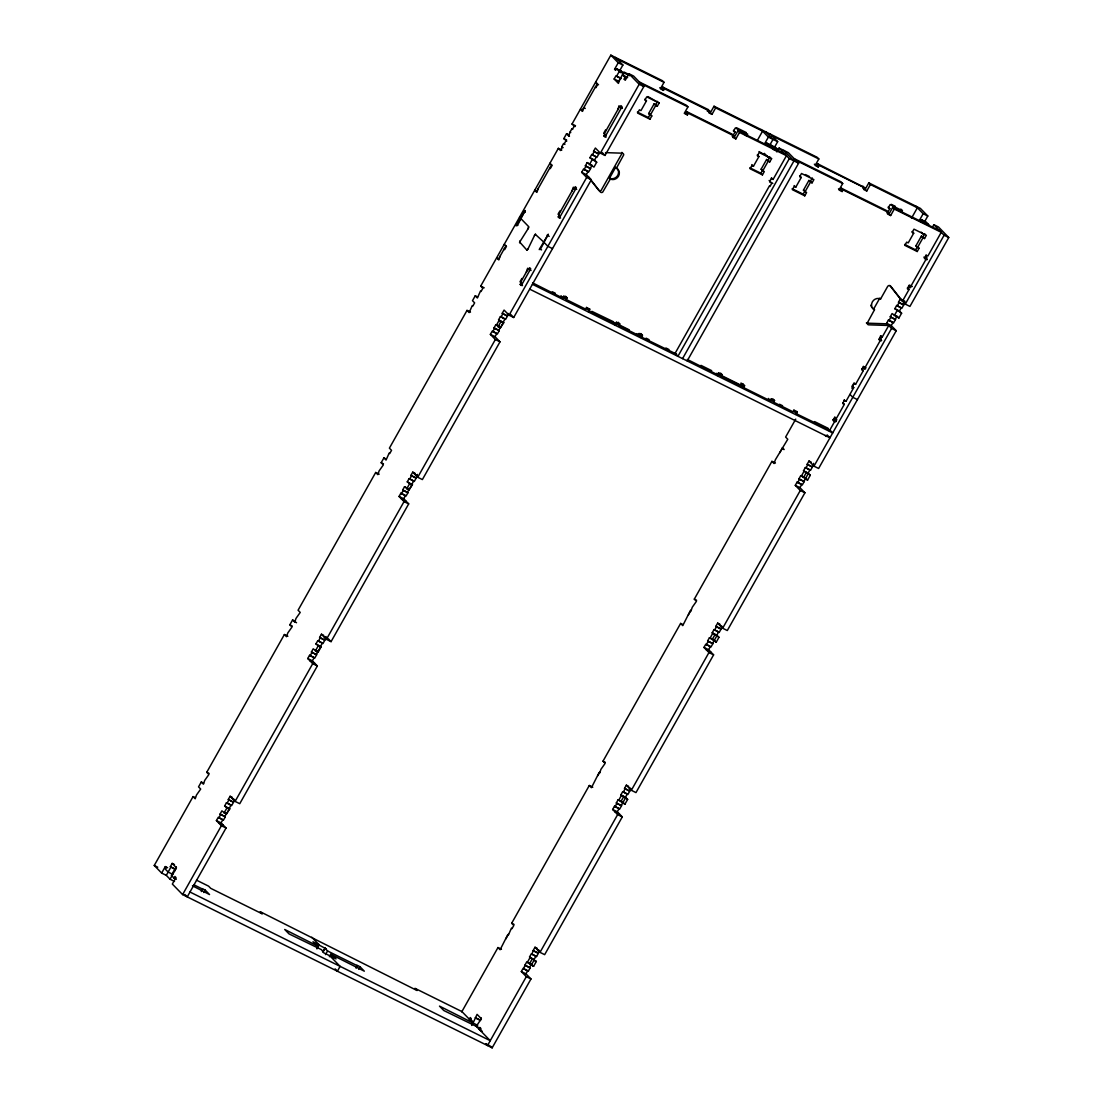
<?xml version="1.0" encoding="UTF-8"?>
<svg xmlns="http://www.w3.org/2000/svg" width="1103" height="1103" viewBox="0 0 1103 1103"><rect width="100%" height="100%" fill="white"/><g stroke="black" fill="none" stroke-linecap="round" stroke-linejoin="round"><path stroke-width="1.5" d="M519.651 242.839A1.889 0.731 -63.7 0 1 519.665 242.095L527.979 228.886A1.903 0.745 -63.7 0 0 528.365 228.183L528.516 226.46L521.126 218.863M516.135 225.908L525.221 210.48L517.307 225.646L516.521 224.791L517.679 225.37M539.215 249.636L548.301 234.194L540.387 249.361L541.573 249.912M844.14 400.596L844.333 399.851M851.985 388.477L853.226 385.168L852.136 385.967M520.299 240.619L520.271 240.647A1.861 0.717 -63.7 0 0 519.678 242.053L526.834 250.064A2.027 0.813 -64.1 0 0 527.165 249.94A2.054 0.827 -64.6 0 0 527.689 249.416A2.027 0.813 -64.1 0 0 528.116 248.699L534.858 234.787M528.089 248.685L526.834 250.064M528.006 228.845L528.378 228.128A1.903 0.745 -63.2 0 0 528.668 226.818M588.464 176.825L600.294 191.908A1.875 1.71 -44.2 0 0 602.679 192.17L610.331 179.017A6.246 5.708 -44.2 0 0 618.535 176.163A6.246 5.708 -44.2 0 0 616.425 168.207L623.705 154.875A1.875 1.71 -44.2 0 0 622.12 153.165A1.875 1.71 -44.2 0 0 621.913 152.379M907.383 287.924L908.982 289.565L902.447 301.188L890.617 286.104A1.875 1.71 -44.2 0 0 887.612 286.518L880.58 298.996A6.246 5.708 -44.2 0 0 872.376 301.836A6.246 5.708 -44.2 0 0 874.486 309.791L867.206 323.138A1.875 1.71 -44.2 0 0 868.792 324.833L888.742 325.495L882.193 337.104L880.387 336.07M189.978 892.024L490.256 1040.694L476.262 1026.314L481.363 1018.758L477.075 1014.36L473.049 1023.019L461.909 1011.575L414.962 988.329L417.099 990.522L413.997 988.991L260.184 911.698L262.321 913.891L210.728 888.342L208.591 886.15L196.472 880.153M168.345 871.715L166.291 875.368L161.645 873.066L154.255 865.469L193.066 796.587L195.383 797.745M203.6 783.158L201.284 781.999L198.54 786.866L200.677 789.059L196.499 795.001L195.203 798.793L193.066 796.587M201.284 781.999L203.421 784.205L204.717 780.414L208.894 774.485L206.757 772.279L284.381 634.528L287.869 636.252M284.381 634.528L286.518 636.721L287.814 632.929L292.005 627L289.855 624.808L292.598 619.941L296.528 622.74M379.184 474.193L375.696 472.47L298.072 610.221L300.223 612.413L296.031 618.342L294.735 622.133L292.598 619.941M375.696 472.47L377.833 474.662L379.129 470.871L383.32 464.942L381.183 462.736L383.913 457.883L386.243 459.027M470.498 312.121L467.024 310.398L389.4 448.149L391.537 450.355L389.704 453.595L389.18 453.043L386.05 460.075L383.913 457.883M477.558 296.969L475.241 295.811L472.498 300.678L474.635 302.87L472.815 306.11L472.277 305.572L469.161 312.604L467.024 310.398M475.241 295.811L477.378 298.017L480.494 290.985L481.032 291.523L482.852 288.283L480.715 286.091L558.339 148.34L561.813 150.063M566.721 141.198L563.812 138.62L566.556 133.753L569.396 135.159M574.953 126.611L572.03 124.032L610.841 55.15L662.434 80.698L664.047 82.339L660.394 88.819L663.482 90.363L664.392 88.736L662.793 87.082L661.883 88.709L663.482 90.363M498.294 259.384L505.905 245.872M536.348 191.853L551.569 164.843M563.081 147.678L561.772 146.74L563.592 143.5L564.364 143.886M569.465 136.331L568.693 135.945L569.989 132.153L571.809 128.913L572.581 129.299M582.012 110.824L597.233 83.814M562.296 147.292L560.476 150.532L558.339 148.34M564.901 144.438L564.129 144.052L565.949 140.812M574.167 126.225L572.347 129.465L571.809 128.913M584.604 107.956L583.832 107.584L582.549 111.375L580.399 109.169M596.558 82.615L595.62 82.16L597.757 84.352L595.937 87.606L595.399 87.054L596.171 87.427M161.645 873.066L165.298 866.586L167.628 867.73M616.577 68.717L619.252 71.461L623.884 73.763L621.21 71.006L616.577 68.717L615.653 70.33L614.592 69.227L618.245 62.747L610.841 55.15M170.345 866.641L175.515 869.495L170.345 866.641L172.165 863.401L174.481 864.545M619.721 79.623L618.425 83.414L614.15 79.016L615.97 75.776L620.617 78.065M172.771 874.348L168.139 872.059L170.868 867.192M621.154 78.616L616.508 76.314L622.878 65.049L615.488 57.453M620.3 72.633L621.21 71.006M174.977 868.943L176.204 866.779M627.635 77.61L622.45 74.756L618.783 81.305L614.15 79.016M174.522 881.435L170.041 879.215L176.439 867.799L172.165 863.401M176.342 879.243L174.012 878.098L174.936 876.471L175.997 877.574L172.344 884.054L182.602 894.588L492.159 1047.85L530.97 978.968L525.979 973.839L521.333 971.55L523.153 968.31L528.337 971.15L530.157 967.91L524.987 965.07L526.807 961.816L533.59 966.325L536.334 961.458L529.55 956.963L531.37 953.723L536.554 956.563L538.374 953.323L533.204 950.483L535.024 947.243L537.354 948.387M184.904 894.492L187.234 896.891L226.046 828.008L221.4 825.706L216.409 820.577L218.242 817.337L223.413 820.191L225.246 816.951L220.062 814.097L221.896 810.857L226.349 814.207L229.093 809.34L224.64 806.003L226.46 802.75L231.644 805.604L233.464 802.364L228.28 799.51L230.113 796.269L235.104 801.398L239.751 803.701L317.361 665.95L312.728 663.648L307.737 658.519L309.557 655.279L314.741 658.133L316.561 654.879L311.391 652.038L313.211 648.798L317.678 652.149L320.408 647.282L315.954 643.931L317.774 640.691L322.958 643.545L324.778 640.305L319.608 637.451L321.428 634.211L326.419 639.34L331.065 641.643L408.689 503.878L404.043 501.589L399.052 496.46L400.872 493.22L406.056 496.06L407.876 492.82L402.705 489.966L404.525 486.726L408.992 490.077L411.736 485.223L407.269 481.873L409.103 478.633L414.273 481.473L416.107 478.233L410.923 475.393L412.743 472.139L417.734 477.268L422.38 479.571L500.004 341.82L495.357 339.517L490.366 334.388L492.2 331.148L497.37 334.002L499.204 330.762L494.02 327.908L495.854 324.668L500.307 328.018L503.051 323.151L498.584 319.801L500.417 316.561L505.588 319.415L507.421 316.175L502.237 313.321L504.071 310.081L509.062 315.21L513.695 317.512L591.318 179.761L586.672 177.459L581.681 172.33L583.515 169.09L588.699 171.93L590.519 168.69L585.335 165.85L587.168 162.61L593.952 167.105L596.682 162.238L589.912 157.743L591.732 154.503L596.916 157.357L598.736 154.103L593.552 151.263L595.386 148.023L600.377 153.152L605.023 155.44L643.835 86.572L633.577 76.038L628.931 73.736L625.291 80.216L624.215 79.126L625.125 77.5L622.45 74.756M621.292 107.308L618.976 106.15L617.68 109.942M218.78 817.888L220.6 814.648M226.997 803.301L228.817 800.061M310.095 655.83L311.915 652.59M318.312 641.243L320.146 638.003M401.409 493.758L403.243 490.518M409.627 479.185L411.46 475.931M492.724 331.7L494.558 328.46M496.378 325.22L499.121 320.353M500.955 317.112L502.775 313.872M520.588 282.271L528.199 268.76M558.628 214.74L573.85 187.731M584.052 169.641L585.872 166.401M592.27 155.054L594.09 151.814M604.292 133.711L619.514 106.701L621.982 107.929M531.053 270.469L528.723 269.311L529.647 267.698L530.708 268.787L521.278 285.539L520.202 284.436L521.112 282.823M576.704 189.426L574.387 188.282L575.297 186.669L576.373 187.758L559.318 218.008L558.256 216.919L559.166 215.292M622.368 108.397L620.051 107.253L620.961 105.626L622.023 106.729L604.982 136.979L603.906 135.89L604.83 134.263M224.033 813.063L226.777 808.196M315.348 650.991L318.091 646.137M406.676 488.932L409.406 484.065M497.991 326.86L500.721 322.007M589.305 164.802L592.049 159.935M226.046 828.008L221.055 822.879L222.889 819.639L219.4 817.916M225.246 816.951L224.709 816.399L229.81 808.844L224.64 806.003M229.272 808.292L231.106 805.052L226.46 802.75M233.464 802.364L234.153 799.647M317.361 665.95L312.37 660.821L314.203 657.581L309.557 655.279M316.561 654.879L317.857 651.101L318.395 651.639L321.125 646.785L315.954 643.931M320.601 646.234L322.421 642.994L317.774 640.691M324.778 640.305L326.074 636.514M408.689 503.878L403.698 498.749L405.518 495.509L400.872 493.22M407.876 492.82L407.352 492.269L412.453 484.713L407.269 481.873M411.915 484.162L413.735 480.922L409.103 478.633M416.107 478.233L417.389 474.442M500.004 341.82L495.013 336.691L496.833 333.451L493.358 331.727M499.204 330.762L498.666 330.211L503.768 322.655L498.584 319.801M503.23 322.104L505.064 318.864L500.417 316.561M507.421 316.175L508.097 313.459M591.318 179.761L586.327 174.632L588.161 171.392L584.287 169.476M590.519 168.69L591.815 164.898M596.682 162.238L594.545 160.045L596.378 156.805L591.732 154.503M598.736 154.103L598.653 152.752M182.602 894.588L221.4 825.706M235.104 801.398L312.728 663.648M326.419 639.34L404.043 501.589M417.734 477.268L495.357 339.517M509.062 315.21L586.672 177.459M600.377 153.152L639.188 84.269L628.931 73.736M644.841 99.215L646.455 100.856L640.967 110.576L639.423 109.817L637.603 113.057L649.984 119.193L651.804 115.953L648.661 113.526L654.134 103.806L657.291 106.219L659.111 102.979L647.875 96.568M201.325 891.596L202.166 888.618L205.268 890.149L209.542 894.547L192.446 885.792M203.89 892.575L205.268 890.149M610.331 179.017L609.532 178.19L615.612 167.38L616.425 168.207M649.984 119.193L648.371 117.538L650.205 114.298M655.678 104.578L657.512 101.338M651.804 115.953L650.26 115.181L655.734 105.461L654.134 103.806M562.558 298.927L563.757 296.059M566.197 299.492L567.107 297.865L565.508 296.224L564.598 297.838L566.197 299.492L585.803 309.198L586.451 307.31M687.376 114.905L685.763 113.251L686.686 111.624L688.286 113.278L687.376 114.905L684.274 113.361L687.927 106.881L686.328 105.24L639.368 81.994M588.354 311.708L589.553 308.84M707.285 111.182L708.195 109.569L662.793 87.082M711.986 114.367L710.373 112.727L714.027 106.233L715.64 107.887L711.986 114.367L708.884 112.837L709.794 111.21L708.195 109.569M615.184 324.985L616.37 322.117M639.078 333.354L638.43 335.257L618.824 325.55L617.225 323.896L618.135 322.283M618.824 325.55L619.734 323.924L618.397 322.559M732.695 136.165L735.039 132.002L733.44 130.361M735.866 138.909L734.267 137.268L737.921 130.774L739.52 132.429L735.866 138.909L732.778 137.379L733.688 135.752L732.089 134.111L686.686 111.624M744.883 134.635L746.097 132.47L736.459 127.714M746.483 136.289L747.696 134.125L735.315 127.989L733.495 131.229L735.039 132.002M639.382 336.112L640.843 333.52L642.442 335.16L641.077 337.601M757.568 140.04L762.587 131.133L715.64 107.887M766.709 143.045L769.384 145.789L778.663 150.394L775.988 147.637L766.709 143.045L765.799 144.658L764.724 143.569L768.377 137.089L760.973 129.478M758.974 151.566L771.59 158.667L769.756 161.907L766.613 159.494L761.125 169.214L764.282 171.627L762.449 174.867L750.068 168.745L751.901 165.505L753.446 166.263L758.919 156.543L757.32 154.903M316.906 948.814L318.271 946.388L312.976 941.769L326.433 949.007L324.889 948.235L322.834 951.875M317.112 948.483L319.167 944.844L311.777 937.233M770.101 144.562L773.024 139.378L765.62 131.781M774.747 146.864L777.67 141.68L770.266 134.083M762.449 174.867L760.849 173.226L762.683 169.986L761.125 169.214M768.157 160.266L769.977 157.012M762.738 170.868L768.212 161.148L766.613 159.494M323.303 951.544L325.357 947.904M776.884 151.966L779.076 148.078L788.355 152.669L798.613 163.203L687.197 360.915M325.509 954.633L327.563 950.979L324.889 948.235M329.397 956.715L330.762 954.274L364.321 971.178L360.047 966.779L356.945 965.249L356.117 968.227M772.803 183.443L769.701 181.912L771.259 178.396M771.535 178.672L773.079 179.444L786.467 155.675L739.52 132.429M779.076 148.078L789.321 158.598L677.918 356.324L675.064 353.387L769.425 185.924L769.963 186.476L771.783 183.236L769.108 180.492M682.564 358.613L793.967 160.9L783.723 150.366M801.233 177.486L799.689 176.728L801.509 173.488L813.89 179.61L812.07 182.85L808.913 180.437L803.439 190.157L806.583 192.584L804.763 195.824L792.381 189.688L794.201 186.448L795.759 187.22L801.233 177.486L799.634 175.846M358.668 969.206L360.047 966.779M818.261 166.994L816.661 165.34L817.571 163.727L819.184 165.367L818.261 166.994L815.172 165.45L818.826 158.97L817.213 157.329L714.027 106.233M804.763 195.824L803.163 194.169L804.983 190.929L803.439 190.157M810.457 181.209L812.291 177.969M805.038 191.812L810.526 182.092L808.913 180.437M717.336 375.558L718.536 372.69M741.23 383.941L740.582 385.829L720.976 376.123L721.9 374.51L720.562 373.131M842.154 191.536L840.541 189.881L841.465 188.268L843.064 189.909L842.154 191.536L839.052 189.992L842.706 183.512L841.106 181.871L794.16 158.625M741.533 386.684L742.995 384.092L740.926 383.072M743.132 388.339L744.594 385.747L742.995 384.092M862.753 186.6L817.571 163.727M866.765 190.998L865.152 189.358L868.806 182.864L870.419 184.518L866.765 190.998L863.663 189.468L864.587 187.841L862.973 186.2M770.514 400.651L771.162 398.748M773.603 402.181L774.527 400.554L772.913 398.914L772.003 400.527L773.603 402.181L793.209 411.888L793.857 409.985M887.474 212.796L889.818 208.632L888.218 206.992M890.645 215.54L889.046 213.899L892.699 207.405L894.299 209.06L890.645 215.54L887.557 214.01L888.466 212.383L886.867 210.742L841.465 188.268M899.662 211.266L900.875 209.115L902.475 210.756L890.093 204.62L888.273 207.874L889.818 208.632M795.759 414.397L796.959 411.529M461.702 1011.934L497.977 947.56L501.465 949.283M497.977 947.56L500.114 949.752L507.807 934.613L508.331 935.165L511.461 928.133L511.985 928.685L513.819 925.445L511.682 923.239L589.292 785.488L592.78 787.211M589.292 785.488L591.442 787.694L599.122 772.555L599.66 773.106L600.942 769.315L605.133 763.373L602.996 761.18L680.62 623.429L682.936 624.574M680.62 623.429L682.757 625.622L690.437 610.483L690.974 611.034L692.27 607.243L696.448 601.314L694.311 599.122L771.935 461.357L775.423 463.081M795.718 419.14L785.626 437.05L787.776 439.256L775.368 459.772L774.072 463.563L771.935 461.357M911.505 218.16L917.365 207.764L870.419 184.518M505.781 938.984L508.524 934.117M597.785 775.699L599.839 772.059M688.41 614.854L691.154 609.987M779.738 452.795L782.468 447.928L784.081 449.569L781.751 448.425M921.35 221.675L919.502 220.2L923.156 213.72L915.766 206.109M913.711 233.174L908.224 242.894L906.68 242.136L904.846 245.376L917.241 251.512L919.061 248.258L915.904 245.845L921.391 236.125L924.535 238.538L926.368 235.297L913.987 229.162L912.153 232.416L913.711 233.174L912.098 231.533M920.578 221.289L921.488 219.676L926.134 221.979L928.809 224.722L924.162 222.42L921.488 219.676M874.486 309.791L873.686 308.978L879.78 298.168L880.58 298.996M471.684 1025.445L473.27 1022.688M924.149 222.503L927.802 216.009L920.398 208.412L868.806 182.864M475.793 1018.152L480.439 1020.454L481.115 1017.738M917.241 251.512L915.628 249.857L917.462 246.617M922.935 236.897L924.769 233.657M919.061 248.258L917.517 247.499L922.99 237.779L921.391 236.125M932.945 226.322L933.855 224.709L938.501 226.997L948.745 237.531L909.934 306.413L905.287 304.111L900.296 298.982L898.476 302.222L903.66 305.076L901.827 308.316L896.656 305.462L894.823 308.702L901.606 313.211L898.862 318.064L892.079 313.569L890.259 316.809L895.429 319.663L893.609 322.903L888.425 320.049L886.605 323.289L891.596 328.418L896.243 330.721L818.619 468.472L813.973 466.169L808.982 461.04L807.162 464.294L812.332 467.134L810.512 470.374L805.328 467.534L803.508 470.774L810.291 475.269L807.548 480.122L800.764 475.627L798.944 478.867L804.115 481.721L802.295 484.962L797.111 482.108L795.291 485.361L800.282 490.49L804.914 492.779L727.304 630.53L722.658 628.241L717.667 623.112L715.833 626.352L721.017 629.193L719.184 632.446L714.013 629.592L712.18 632.832L718.963 637.327L716.233 642.194L709.45 637.699L707.616 640.94L712.8 643.78L710.966 647.02L705.796 644.18L703.962 647.42L708.953 652.549L713.6 654.851L635.976 792.602L631.343 790.299L626.352 785.171L624.519 788.411L629.703 791.265L627.869 794.505L622.699 791.651L620.865 794.891L627.648 799.399L624.905 804.252L618.135 799.758L616.301 802.998L621.485 805.852L619.652 809.092L614.481 806.238L612.648 809.478L617.639 814.607L622.285 816.909L544.661 954.66L540.015 952.358L535.024 947.243M528.337 971.15L523.691 968.848L524.987 965.07M533.59 966.325L527.344 962.367L530.088 957.514L529.55 956.963M536.554 956.563L531.908 954.274L533.204 950.483M615.005 806.789L616.839 803.549M618.659 800.309L621.403 795.442M623.223 792.202L625.056 788.962M706.334 644.731L708.154 641.491M709.987 638.251L712.717 633.384M714.551 630.144L716.371 626.904M797.648 482.659L799.468 479.419M801.302 476.179L804.046 471.326M805.866 468.072L807.686 464.832M888.963 320.601L890.797 317.361M897.18 306.014L899.014 302.773M835.647 421.842L833.165 420.615L834.723 417.099M834.999 417.375L836.543 418.134L844.305 404.36L842.761 403.601L844.319 400.086M844.581 400.348L846.125 401.12L853.736 387.622L852.192 386.85L853.75 383.334M854.012 383.61L855.57 384.368L863.332 370.594L861.774 369.836L863.332 366.32M881.297 340.799L878.829 339.586L880.649 336.332M908.982 289.565L907.438 288.807L908.996 285.291M926.961 259.77L924.479 258.543L926.037 255.027M836.874 419.802L834.557 418.657L833.647 420.284L835.964 421.429M927.278 259.37L924.962 258.212L925.872 256.599L926.947 257.688L909.892 287.952L908.831 286.849L909.741 285.222L912.071 286.38M829.332 430.915L835.633 419.76L834.557 418.657M894.23 315.761L896.96 310.908M926.313 255.303L927.857 256.075L941.245 232.306L894.299 209.06M529.661 963.526L532.404 958.659L530.088 957.514M620.989 801.454L623.719 796.6M712.304 639.395L715.047 634.528M803.618 477.337L806.362 472.47M525.979 973.839L527.799 970.599M529.633 967.359L531.453 964.119M534.197 959.265L536.017 956.011M537.85 952.771L539.064 950.621M622.285 816.909L617.294 811.78L619.114 808.54L614.481 806.238M621.485 805.852L622.768 802.06L618.135 799.758M627.648 799.399L625.511 797.193L627.331 793.953L622.699 791.651M629.703 791.265L630.378 788.548M713.6 654.851L708.609 649.722L710.442 646.482L706.954 644.759M712.8 643.78L714.096 639.988L709.45 637.699M718.963 637.327L716.826 635.135L718.66 631.895L714.013 629.592M721.017 629.193L721.693 626.49M804.914 492.779L799.923 487.65L801.757 484.41L797.111 482.108M804.115 481.721L805.411 477.93L807.548 480.122M810.291 475.269L808.141 473.063L809.974 469.823L805.328 467.534M812.332 467.134L813.628 463.343M896.243 330.721L891.252 325.592L893.072 322.352L888.425 320.049M895.429 319.663L896.725 315.872L898.862 318.064M901.606 313.211L899.469 311.005L901.289 307.765L896.656 305.462M903.66 305.076L904.943 301.284M531.274 965.166L534.004 960.313L532.404 958.659M622.588 803.108L625.332 798.241M713.903 641.036L716.647 636.183M805.231 478.978L807.961 474.111M521.333 971.55L526.324 976.679L487.512 1045.547L485.734 1043.714L489.208 1045.437M540.015 952.358L617.639 814.607M631.343 790.299L708.953 652.549M722.658 628.241L800.282 490.49M813.973 466.169L891.596 328.418M905.287 304.111L944.099 235.229L933.855 224.709M539.588 248.533L540.415 249.333M844.87 400.913L846.125 401.12M535.286 234.319L543.407 241.75M605.492 152.628L622.12 153.179L601.08 190.516A1.875 1.71 -44.2 0 1 598.695 190.254L590.808 180.203M887.143 323.841L867.179 323.179A1.875 1.71 -44.2 0 1 866.365 322.945M617.087 59.093L664.047 82.339M771.866 135.724L818.826 158.97M618.245 62.747L622.878 65.049M768.377 137.089L777.67 141.68M923.156 213.72L927.802 216.009M664.392 88.736L709.794 111.21M819.184 165.367L864.587 187.841M659.815 87.688L661.883 88.709M708.319 111.693L710.373 112.727M814.345 164.195L816.661 165.34M862.836 188.199L865.152 189.358M623.995 72.026L628.117 74.066M891.252 204.345L895.374 206.385M622.85 72.315L629.716 75.721M614.592 69.227L615.364 69.613M764.724 143.569L767.054 144.714M919.502 220.2L920.274 220.586M737.921 130.774L784.867 154.02M892.699 207.405L939.646 230.651M640.981 83.635L687.927 106.881M795.759 160.266L842.706 183.512M772.596 149.084L776.071 150.808M625.125 77.5L625.897 77.886M639.188 84.269L643.835 86.572M789.321 158.598L798.613 163.203M944.099 235.229L948.745 237.531M624.215 79.126L624.987 79.513M688.286 113.278L733.688 135.752M843.064 189.909L888.466 212.383M732.199 136.234L734.267 137.268M838.487 188.861L840.541 189.881M886.977 212.865L889.046 213.899M805.411 174.564L809.533 176.604M659.111 102.979L646.73 96.857L644.91 100.097L646.455 100.856M771.59 158.667L759.209 152.531L757.375 155.771L758.919 156.543M655.734 105.461L657.291 106.219M768.212 161.148L769.756 161.907M810.526 182.092L812.07 182.85M922.99 237.779L924.535 238.538M597.757 84.352L598.543 84.738M637.369 112.092L648.371 117.538M749.847 167.78L760.849 173.226M792.147 188.723L803.163 194.169M904.625 244.411L915.628 249.857M584.369 108.122L585.141 108.508M909.258 285.553L911.74 286.78M603.906 135.89L606.236 137.034M572.03 124.032L575.518 125.756M569.989 132.153L570.761 132.539M900.296 298.982L904.17 300.898M593.552 151.263L598.198 153.565M898.476 302.222L903.123 304.525M563.812 138.62L566.652 140.012M589.912 157.743L594.545 160.045M894.823 308.702L899.469 311.005M561.772 146.74L562.544 147.126M587.168 162.61L587.94 162.982M585.335 165.85L589.981 168.139M890.259 316.809L894.905 319.112M581.681 172.33L586.327 174.632M886.605 323.289L891.252 325.592M881.628 340.4L879.298 339.241L880.222 337.628L881.283 338.731L864.242 368.981L863.166 367.878L865.497 369.022M863.608 366.596L866.076 367.823M558.256 216.919L560.572 218.063M525.29 211.859L524.132 211.28L524.931 212.107M520.299 217.594L519.527 217.208L520.326 218.036M549.184 236.4L547.212 235.008M552.506 248.63L547.874 246.327L544.22 242.577M857.431 399.603L852.784 397.301L850.041 394.488M833.73 419.76L836.06 420.905M832.806 419.581L835.274 420.808M564.019 296.335L567.107 297.865M586.713 307.585L589.815 309.116M616.646 322.393L619.734 323.924M639.34 333.63L642.442 335.16M718.798 372.966L721.9 374.51M741.506 384.216L744.594 385.747M771.424 399.024L774.527 400.554M794.119 410.261L797.221 411.791M589.857 310.067L586.768 308.537L589.443 311.28L616.26 324.558L614.481 322.738M613.585 321.814L591.87 311.349M642.484 336.125L639.382 334.595L642.056 337.339L676.649 354.173M743.601 386.188L741.547 385.168L744.222 387.911L771.052 401.189L768.377 398.445M797.262 412.756L794.174 411.226L796.849 413.97L829.842 430.018L832.696 432.955L532.418 284.284M552.313 291.771L555.361 293.274M617.225 323.896L629.289 329.866M646.068 338.18L649.115 339.696M665.895 347.996L668.956 349.513M700.984 365.369L711.656 370.649M779.545 404.263L782.565 405.752M814.538 421.594L828.243 428.378M532.611 282.864L563.647 298.513L560.972 295.756M687.334 359.468L718.425 375.144L716.633 373.31M520.202 284.436L522.532 285.594M529.688 289.151L829.952 437.808L827.098 434.885M480.715 286.091L484.203 287.814M808.982 461.04L811.312 462.198M502.237 313.321L506.884 315.623M807.162 464.294L811.794 466.583M803.508 470.774L808.141 473.063M503.768 322.655L501.438 321.511L503.051 323.151M495.854 324.668L499.328 326.391M801.922 476.206L804.252 477.351M494.02 327.908L498.666 330.211M798.944 478.867L803.577 481.17M490.366 334.388L495.013 336.691M795.291 485.361L799.923 487.65M694.311 599.122L696.641 600.266M412.743 472.139L415.073 473.297M717.667 623.112L719.983 624.257M414.893 474.345L417.21 475.49M719.804 625.304L722.12 626.463M410.923 475.393L415.569 477.682M715.833 626.352L720.48 628.655M381.183 462.736L383.499 463.894M712.18 632.832L716.826 635.135M412.453 484.713L410.123 483.569L411.736 485.223M404.525 486.726L408.013 488.45M402.705 489.966L407.352 492.269M707.616 640.94L712.262 643.242M399.052 496.46L403.698 498.749M703.962 647.42L708.609 649.722M401.189 498.653L405.835 500.955M706.113 649.612L710.746 651.914M602.996 761.18L605.313 762.325M321.428 634.211L323.758 635.356M626.352 785.171L628.669 786.329M323.565 636.403L325.895 637.562M628.489 787.377L630.806 788.521M319.608 637.451L324.254 639.754M624.519 788.411L629.165 790.713M289.855 624.808L292.185 625.952M620.865 794.891L625.511 797.193M321.125 646.785L318.808 645.627L320.408 647.282M318.395 651.639L316.065 650.494L317.678 652.149M311.391 652.038L316.023 654.341M616.301 802.998L620.948 805.3M307.737 658.519L312.37 660.821M612.648 809.478L617.294 811.78M309.874 660.711L314.52 663.013M614.785 811.684L619.431 813.973M206.757 772.279L209.087 773.424M511.682 923.239L513.998 924.397M230.113 796.269L232.43 797.428M232.25 798.475L234.567 799.62M537.175 949.435L539.491 950.579M228.28 799.51L232.926 801.812M533.742 951.02L538.374 953.323M229.81 808.844L227.494 807.699L229.093 809.34M534.004 960.313L536.334 961.458M220.062 814.097L224.709 816.399M525.524 965.608L530.157 967.91M216.409 820.577L221.055 822.879M218.559 822.783L223.192 825.085M526.324 976.679L530.97 978.968M475.255 1017.6L479.902 1019.903M471.629 1020.316L469.313 1019.172L470.223 1017.545L471.284 1018.648L470.374 1020.275L472.691 1021.419M193.728 884.716L202.704 889.17M318.271 946.388L284.712 929.484L289 933.883L321.483 949.683L323.675 952.758L336.057 958.893L330.762 954.274M327.563 950.979L357.482 965.801M477.696 1025.321L439.49 1006.115L443.778 1010.513L479.736 1028.037M154.255 865.469L157.729 867.192M481.253 1030.202L478.936 1029.058L479.846 1027.445L480.922 1028.534L479.998 1030.161L482.328 1031.305M921.198 232.168L923.335 234.374M915.904 245.845L917.517 247.499M923.887 257.123L924.962 258.212M771.355 145.348L774.03 148.092M764.282 153.345L768.557 157.743M794.146 185.566L795.759 187.22M771.48 177.79L773.079 179.444M751.846 164.623L753.446 166.263M880.856 335.726L882.193 337.104M648.661 113.526L650.26 115.181M618.976 106.15L621.113 108.356M861.719 368.954L863.332 370.594M854.232 383.003L855.57 384.368M606.112 130.471L605.588 129.92L603.755 133.16L605.892 135.366M852.936 386.795L853.736 387.622M602.21 152.559L605.023 155.44M842.692 402.719L844.305 404.36M566.556 133.753L568.693 135.945M825.127 435.409L826.188 436.498M549.97 163.189L552.107 165.395L550.273 168.635L549.749 168.083M575.449 189.385L573.312 187.179L572.03 190.971M740.582 385.829L738.982 384.189L719.377 374.482L720.976 376.123M538.181 188.613L536.885 192.405L534.748 190.199M560.462 211.5L559.924 210.949L558.09 214.189L560.241 216.395M636.831 333.602L638.43 335.257M504.305 244.218L506.442 246.424L504.622 249.664L504.085 249.113M529.798 270.414L527.661 268.222L526.365 272.014M500.128 256.13L498.832 259.922L496.695 257.73M522.408 279.031L521.871 278.48L520.051 281.72L522.188 283.926M510.703 314.438L513.695 317.512M498.708 326.364L500.307 328.018M714.096 639.988L716.233 642.194M622.768 802.06L624.905 804.252M328.211 638.706L331.065 641.643M490.366 1046.016L492.159 1047.85M224.75 812.553L226.349 814.207M329.866 955.832L340.11 966.352L337.38 971.219L335.105 968.875M174.619 871.039L174.081 870.488L171.337 875.355L174.012 878.098M165.298 866.586L166.374 867.689L165.464 869.302L168.139 872.059M165.574 874.638L170.041 879.215M889.997 285.705L900.834 299.533M534.459 235.463A1.834 0.717 -63.7 0 1 535.589 234.126M873.686 308.978A6.246 5.708 -44.2 0 1 872.363 308.04M871.384 306.731A6.246 5.708 -44.2 0 1 870.846 305.173M615.626 167.38A6.26 5.708 -44.2 0 1 618.107 174.55A6.232 5.68 -44.2 0 1 615.998 177.349A6.26 5.708 -44.2 0 1 609.532 178.19"/></g></svg>
